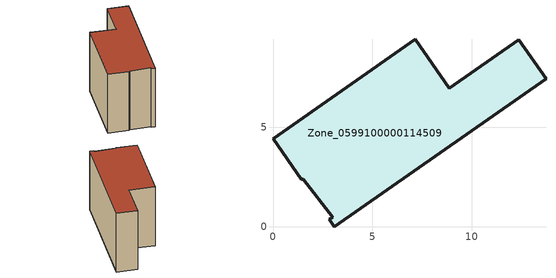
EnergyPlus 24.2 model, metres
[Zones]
Zone_0599100000114509
 floor ground (C_G): 3,0.48 1.52,2.39 1.42,2.4 0,4.43 7.15,9.43 8.87,6.97 12.36,9.41 13.74,7.44 3.09,0 2.83,0.37 z0
 wall outside (C_F): 3.09,0 13.74,7.44 12.36,9.41 8.87,6.97 7.15,9.43 0,4.43 1.42,2.4 1.52,2.39 3,0.48 2.83,0.37 3.09,0 z0:7.81
 roof outside (C_R): 1.52,2.39 3,0.48 2.83,0.37 3.09,0 13.74,7.44 12.36,9.41 8.87,6.97 7.15,9.43 0,4.43 1.42,2.4 z7.81
[BUILDING]
Pand.0599100000114509: North Axis=0; Terrain=City; Loads Convergence Tolerance Value=0.04; Temperature Convergence Tolerance Value=0.4; Solar Distribution=FullExterior; Maximum Number of Warmup Days=25; Minimum Number of Warmup Days=1
[Site:Location]
Rotterdam.The.Hague.AP_ZH_NLD Design_Conditions: Latitude=51.96; Longitude=4.45; Time Zone=1; Elevation=-4.5
[SITE:GROUNDTEMPERATURE:BUILDINGSURFACE]
18, 18, 18, 18, 18, 18, 18, 18, 18, 18, 18, 18
[MATERIAL] Thermal Absorptance=0.9; Solar Absorptance=0.7; Visible Absorptance=0.7
Name | Roughness | Thickness | Conductivity | Density | Specific Heat
G.TI.1975-1991 | MediumSmooth | 0.15 | 0.288461 | 540 | 1210
F.TI.1975-1991 | Rough | 0.3 | 0.230769 | 1920 | 840
R.TI.1975-1991 | MediumRough | 0.2 | 0.153846 | 1500 | 1000
[CONSTRUCTION]
C_G: G.TI.1975-1991
C_F: F.TI.1975-1991
C_R: R.TI.1975-1991
[ZONE]
Zone_0599100000114509: Type=1; Multiplier=1; Ceiling Height=Autocalculate; Volume=Autocalculate; Floor Area=autocalculate; Part of Total Floor Area=Yes
[ZONEINFILTRATION:DESIGNFLOWRATE]
Infil_Zone_0599100000114509: Zone or ZoneList or Space or SpaceList=Zone_0599100000114509; Schedule=AlwaysOn; Design Flow Rate Calculation Method=Flow/Area; Flow Rate per Floor Area=0.003; Constant Term Coefficient=1; Temperature Term Coefficient=0; Velocity Term Coefficient=0; Velocity Squared Term Coefficient=0
[HVACTEMPLATE:ZONE:IDEALLOADSAIRSYSTEM]
Zone_0599100000114509: Maximum Heating Supply Air Temperature=50; Minimum Cooling Supply Air Temperature=13; Maximum Heating Supply Air Humidity Ratio=0.0156; Minimum Cooling Supply Air Humidity Ratio=0.0077; Heating Limit=NoLimit; Cooling Limit=NoLimit; Dehumidification Control Type=ConstantSensibleHeatRatio; Cooling Sensible Heat Ratio=0.7; Dehumidification Setpoint=60; Humidification Control Type=None; Humidification Setpoint=30; Outdoor Air Method=None; Outdoor Air Flow Rate per Person=0.00944; Outdoor Air Flow Rate per Zone Floor Area=0; Outdoor Air Flow Rate per Zone=0; Demand Controlled Ventilation Type=None; Outdoor Air Economizer Type=NoEconomizer; Heat Recovery Type=None; Sensible Heat Recovery Effectiveness=0.7; Latent Heat Recovery Effectiveness=0.65
[ZONECONTROL:THERMOSTAT]
ThermostatControl_Zone_0599100000114509: Zone or ZoneList=Zone_0599100000114509; Control Type Schedule=DualSetpointControlType; Control 1=Thermostat_Zone_0599100000114509; Temperature Difference Between Cutout And Setpoint=0
[THERMOSTATSETPOINT:DUALSETPOINT]
Thermostat_Zone_0599100000114509: Heating Setpoint Temperature Schedule=HeatingSetpoint_Zone_0599100000114509; Cooling Setpoint Temperature Schedule=CoolingSetpoint_Zone_0599100000114509
[SCHEDULE:COMPACT]
HeatingSetpoint_Zone_0599100000114509: Through: 12/31, For: AllDays, Until: 24:00, 21
CoolingSetpoint_Zone_0599100000114509: Through: 12/31, For: AllDays, Until: 24:00, 24
DualSetpointControlType: Through: 12/31, For: AllDays, Until: 24:00, 4
AlwaysOn: Through: 12/31, For: AllDays, Until: 24:00, 1
